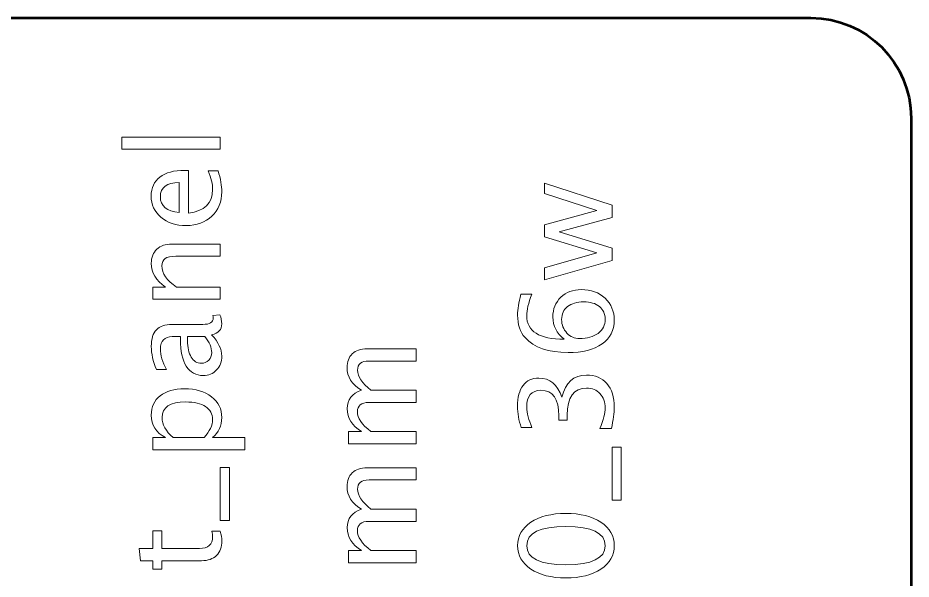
# Model space of a CAD drawing. Header units: centimetres. Extents: x -9.1 to 9.1, y -13.6 to 13.6.
# Drawn here: x -4.6 to -0.15, y 10.753 to 13.55 of the extents above; entities that cross this region are included whole.
import ezdxf

# ---------------------------------------------------------------- set-up
doc = ezdxf.new("R2010")
doc.units = ezdxf.units.CM
doc.header["$MEASUREMENT"] = 0
doc.layers.add('Layer 1', color=7, linetype='Continuous')

msp = doc.modelspace()

# ---------------------------------------------------------------- linework, layer by layer
at = {"layer": 'Layer 1', "lineweight": 53}
msp.add_open_spline([(-9.05, 13.05), (-9.05, 13.05), (-9.05, 0.65), (-9.05, 0.65), (-9.05, 0.65), (-9.05, 0.37386), (-8.82614, 0.15), (-8.55, 0.15), (-8.55, 0.15), (-8.55, 0.15), (-0.65, 0.15), (-0.65, 0.15), (-0.65, 0.15), (-0.37386, 0.15), (-0.15, 0.37386), (-0.15, 0.65), (-0.15, 0.65), (-0.15, 0.65), (-0.15, 13.05), (-0.15, 13.05), (-0.15, 13.05), (-0.15, 13.32614), (-0.37386, 13.55), (-0.65, 13.55), (-0.65, 13.55), (-0.65, 13.55), (-8.55, 13.55), (-8.55, 13.55), (-8.55, 13.55), (-8.82614, 13.55), (-9.05, 13.32614), (-9.05, 13.05)], degree=3, knots=[0, 0, 0, 0, 0.1111111, 0.1111111, 0.1111111, 0.1111111, 0.2222222, 0.2222222, 0.2222222, 0.2222222, 0.3333333, 0.3333333, 0.3333333, 0.3333333, 0.4444444, 0.4444444, 0.4444444, 0.4444444, 0.5555556, 0.5555556, 0.5555556, 0.5555556, 0.6666667, 0.6666667, 0.6666667, 0.6666667, 0.7777778, 0.7777778, 0.7777778, 0.7777778, 1, 1, 1, 1], dxfattribs=at)
at = {"layer": 'Layer 1', "color": 5, "lineweight": 9}
for points, knots in [([(-3.59174, 12.89514), (-3.59174, 12.89514), (-4.08133, 12.89514), (-4.08133, 12.89514), (-4.08133, 12.89514), (-4.08133, 12.89514), (-4.08133, 12.9561), (-4.08133, 12.9561), (-4.08133, 12.9561), (-4.08133, 12.9561), (-3.59174, 12.9561), (-3.59174, 12.9561), (-3.59174, 12.9561), (-3.59174, 12.9561), (-3.59174, 12.89514), (-3.59174, 12.89514)], [0, 0, 0, 0, 0.2, 0.2, 0.2, 0.2, 0.4, 0.4, 0.4, 0.4, 0.6, 0.6, 0.6, 0.6, 1, 1, 1, 1]), ([(-3.60254, 12.78837), (-3.59026, 12.74741), (-3.58412, 12.71238), (-3.58412, 12.68316), (-3.58412, 12.68316), (-3.58412, 12.63331), (-3.60063, 12.59278), (-3.63354, 12.56155), (-3.63354, 12.56155), (-3.66646, 12.53033), (-3.70911, 12.51467), (-3.7616, 12.51467), (-3.7616, 12.51467), (-3.81251, 12.51467), (-3.85431, 12.52843), (-3.88702, 12.55605), (-3.88702, 12.55605), (-3.91961, 12.58367), (-3.93591, 12.61902), (-3.93591, 12.6621), (-3.93591, 12.6621), (-3.93591, 12.70285), (-3.92141, 12.73439), (-3.89241, 12.75662), (-3.89241, 12.75662), (-3.86341, 12.77884), (-3.82235, 12.78995), (-3.76912, 12.78995), (-3.76912, 12.78995), (-3.76912, 12.78995), (-3.75049, 12.78964), (-3.75049, 12.78964), (-3.75049, 12.78964), (-3.75049, 12.78964), (-3.75049, 12.5769), (-3.75049, 12.5769), (-3.75049, 12.5769), (-3.67006, 12.58579), (-3.62984, 12.62505), (-3.62984, 12.69459), (-3.62984, 12.69459), (-3.62984, 12.7201), (-3.63704, 12.75132), (-3.65143, 12.78837), (-3.65143, 12.78837), (-3.65143, 12.78837), (-3.60254, 12.78837), (-3.60254, 12.78837)], [0, 0, 0, 0, 0.0769231, 0.0769231, 0.0769231, 0.0769231, 0.1538462, 0.1538462, 0.1538462, 0.1538462, 0.2307692, 0.2307692, 0.2307692, 0.2307692, 0.3076923, 0.3076923, 0.3076923, 0.3076923, 0.3846154, 0.3846154, 0.3846154, 0.3846154, 0.4615385, 0.4615385, 0.4615385, 0.4615385, 0.5384615, 0.5384615, 0.5384615, 0.5384615, 0.6153846, 0.6153846, 0.6153846, 0.6153846, 0.6923077, 0.6923077, 0.6923077, 0.6923077, 0.7692308, 0.7692308, 0.7692308, 0.7692308, 0.8461538, 0.8461538, 0.8461538, 0.8461538, 1, 1, 1, 1]), ([(-3.79621, 12.58008), (-3.79621, 12.58008), (-3.79621, 12.72868), (-3.79621, 12.72868), (-3.79621, 12.72868), (-3.85886, 12.72868), (-3.89019, 12.70529), (-3.89019, 12.6586), (-3.89019, 12.6586), (-3.89019, 12.61161), (-3.85886, 12.58547), (-3.79621, 12.58008)], [0, 0, 0, 0, 0.25, 0.25, 0.25, 0.25, 0.5, 0.5, 0.5, 0.5, 1, 1, 1, 1]), ([(-1.64018, 12.3412), (-1.64018, 12.3412), (-1.97673, 12.24468), (-1.97673, 12.24468), (-1.97673, 12.24468), (-1.97673, 12.24468), (-1.97673, 12.30416), (-1.97673, 12.30416), (-1.97673, 12.30416), (-1.97673, 12.30416), (-1.71543, 12.37814), (-1.71543, 12.37814), (-1.71543, 12.37814), (-1.71543, 12.37814), (-1.97673, 12.45793), (-1.97673, 12.45793), (-1.97673, 12.45793), (-1.97673, 12.45793), (-1.97673, 12.5189), (-1.97673, 12.5189), (-1.97673, 12.5189), (-1.97673, 12.5189), (-1.71585, 12.58907), (-1.71585, 12.58907), (-1.71585, 12.58907), (-1.71585, 12.58907), (-1.97673, 12.67395), (-1.97673, 12.67395), (-1.97673, 12.67395), (-1.97673, 12.67395), (-1.97673, 12.72602), (-1.97673, 12.72602), (-1.97673, 12.72602), (-1.97673, 12.72602), (-1.64018, 12.61617), (-1.64018, 12.61617), (-1.64018, 12.61617), (-1.64018, 12.61617), (-1.64018, 12.55521), (-1.64018, 12.55521), (-1.64018, 12.55521), (-1.64018, 12.55521), (-1.90265, 12.48303), (-1.90265, 12.48303), (-1.90265, 12.48303), (-1.90265, 12.48303), (-1.64018, 12.40216), (-1.64018, 12.40216), (-1.64018, 12.40216), (-1.64018, 12.40216), (-1.64018, 12.3412), (-1.64018, 12.3412)], [0, 0, 0, 0, 0.0714286, 0.0714286, 0.0714286, 0.0714286, 0.1428571, 0.1428571, 0.1428571, 0.1428571, 0.2142857, 0.2142857, 0.2142857, 0.2142857, 0.2857143, 0.2857143, 0.2857143, 0.2857143, 0.3571429, 0.3571429, 0.3571429, 0.3571429, 0.4285714, 0.4285714, 0.4285714, 0.4285714, 0.5, 0.5, 0.5, 0.5, 0.5714286, 0.5714286, 0.5714286, 0.5714286, 0.6428571, 0.6428571, 0.6428571, 0.6428571, 0.7142857, 0.7142857, 0.7142857, 0.7142857, 0.7857143, 0.7857143, 0.7857143, 0.7857143, 0.8571429, 0.8571429, 0.8571429, 0.8571429, 1, 1, 1, 1]), ([(-3.59174, 12.14722), (-3.59174, 12.14722), (-3.92829, 12.14722), (-3.92829, 12.14722), (-3.92829, 12.14722), (-3.92829, 12.14722), (-3.92829, 12.20818), (-3.92829, 12.20818), (-3.92829, 12.20818), (-3.92829, 12.20818), (-3.86468, 12.20818), (-3.86468, 12.20818), (-3.86468, 12.20818), (-3.91178, 12.24046), (-3.93528, 12.28004), (-3.93528, 12.32683), (-3.93528, 12.32683), (-3.93528, 12.35625), (-3.92607, 12.37964), (-3.90755, 12.39689), (-3.90755, 12.39689), (-3.88913, 12.41414), (-3.86426, 12.42282), (-3.83315, 12.42282), (-3.83315, 12.42282), (-3.83315, 12.42282), (-3.59174, 12.42282), (-3.59174, 12.42282), (-3.59174, 12.42282), (-3.59174, 12.42282), (-3.59174, 12.36186), (-3.59174, 12.36186), (-3.59174, 12.36186), (-3.59174, 12.36186), (-3.81325, 12.36186), (-3.81325, 12.36186), (-3.81325, 12.36186), (-3.83823, 12.36186), (-3.85601, 12.35816), (-3.86659, 12.35085), (-3.86659, 12.35085), (-3.87728, 12.34345), (-3.88257, 12.33127), (-3.88257, 12.31424), (-3.88257, 12.31424), (-3.88257, 12.27676), (-3.85812, 12.24141), (-3.80923, 12.20818), (-3.80923, 12.20818), (-3.80923, 12.20818), (-3.59174, 12.20818), (-3.59174, 12.20818), (-3.59174, 12.20818), (-3.59174, 12.20818), (-3.59174, 12.14722), (-3.59174, 12.14722)], [0, 0, 0, 0, 0.0666667, 0.0666667, 0.0666667, 0.0666667, 0.1333333, 0.1333333, 0.1333333, 0.1333333, 0.2, 0.2, 0.2, 0.2, 0.2666667, 0.2666667, 0.2666667, 0.2666667, 0.3333333, 0.3333333, 0.3333333, 0.3333333, 0.4, 0.4, 0.4, 0.4, 0.4666667, 0.4666667, 0.4666667, 0.4666667, 0.5333333, 0.5333333, 0.5333333, 0.5333333, 0.6, 0.6, 0.6, 0.6, 0.6666667, 0.6666667, 0.6666667, 0.6666667, 0.7333333, 0.7333333, 0.7333333, 0.7333333, 0.8, 0.8, 0.8, 0.8, 0.8666667, 0.8666667, 0.8666667, 0.8666667, 1, 1, 1, 1]), ([(-1.87809, 11.94856), (-1.91588, 11.97777), (-1.93482, 12.01449), (-1.93482, 12.05874), (-1.93482, 12.05874), (-1.93482, 12.09885), (-1.92159, 12.13166), (-1.89503, 12.15727), (-1.89503, 12.15727), (-1.86846, 12.18278), (-1.83438, 12.19559), (-1.79279, 12.19559), (-1.79279, 12.19559), (-1.74506, 12.19559), (-1.7058, 12.1813), (-1.675, 12.15262), (-1.675, 12.15262), (-1.6442, 12.12394), (-1.62875, 12.08753), (-1.62875, 12.04318), (-1.62875, 12.04318), (-1.62875, 11.9928), (-1.64918, 11.95322), (-1.68992, 11.92475), (-1.68992, 11.92475), (-1.73077, 11.89617), (-1.78729, 11.88189), (-1.85936, 11.88189), (-1.85936, 11.88189), (-1.95652, 11.88189), (-2.02774, 11.90686), (-2.07325, 11.95671), (-2.07325, 11.95671), (-2.09823, 11.9838), (-2.11072, 12.02127), (-2.11072, 12.06901), (-2.11072, 12.06901), (-2.11072, 12.09674), (-2.105, 12.13113), (-2.09357, 12.17209), (-2.09357, 12.17209), (-2.09357, 12.17209), (-2.04023, 12.17209), (-2.04023, 12.17209), (-2.04023, 12.17209), (-2.05674, 12.1288), (-2.065, 12.09324), (-2.065, 12.0653), (-2.065, 12.0653), (-2.065, 11.98751), (-2.00266, 11.94856), (-1.87809, 11.94856)], [0, 0, 0, 0, 0.0714286, 0.0714286, 0.0714286, 0.0714286, 0.1428571, 0.1428571, 0.1428571, 0.1428571, 0.2142857, 0.2142857, 0.2142857, 0.2142857, 0.2857143, 0.2857143, 0.2857143, 0.2857143, 0.3571429, 0.3571429, 0.3571429, 0.3571429, 0.4285714, 0.4285714, 0.4285714, 0.4285714, 0.5, 0.5, 0.5, 0.5, 0.5714286, 0.5714286, 0.5714286, 0.5714286, 0.6428571, 0.6428571, 0.6428571, 0.6428571, 0.7142857, 0.7142857, 0.7142857, 0.7142857, 0.7857143, 0.7857143, 0.7857143, 0.7857143, 0.8571429, 0.8571429, 0.8571429, 0.8571429, 1, 1, 1, 1]), ([(-1.78073, 12.13463), (-1.8147, 12.13463), (-1.84158, 12.12679), (-1.86137, 12.11102), (-1.86137, 12.11102), (-1.88116, 12.09526), (-1.89101, 12.07367), (-1.89101, 12.04624), (-1.89101, 12.04624), (-1.89101, 12.0201), (-1.88233, 11.99777), (-1.86486, 11.97915), (-1.86486, 11.97915), (-1.84751, 11.96041), (-1.82655, 11.9511), (-1.80211, 11.9511), (-1.80211, 11.9511), (-1.76358, 11.9511), (-1.73268, 11.95999), (-1.7094, 11.97766), (-1.7094, 11.97766), (-1.68611, 11.99544), (-1.67447, 12.01894), (-1.67447, 12.04815), (-1.67447, 12.04815), (-1.67447, 12.07472), (-1.684, 12.09578), (-1.70305, 12.11134), (-1.70305, 12.11134), (-1.7221, 12.1269), (-1.74802, 12.13463), (-1.78073, 12.13463)], [0, 0, 0, 0, 0.1111111, 0.1111111, 0.1111111, 0.1111111, 0.2222222, 0.2222222, 0.2222222, 0.2222222, 0.3333333, 0.3333333, 0.3333333, 0.3333333, 0.4444444, 0.4444444, 0.4444444, 0.4444444, 0.5555556, 0.5555556, 0.5555556, 0.5555556, 0.6666667, 0.6666667, 0.6666667, 0.6666667, 0.7777778, 0.7777778, 0.7777778, 0.7777778, 1, 1, 1, 1]), ([(-3.6346, 11.97006), (-3.60095, 11.93343), (-3.58412, 11.89819), (-3.58412, 11.86432), (-3.58412, 11.86432), (-3.58412, 11.83649), (-3.5928, 11.81331), (-3.61026, 11.795), (-3.61026, 11.795), (-3.62772, 11.77659), (-3.64974, 11.76738), (-3.6763, 11.76738), (-3.6763, 11.76738), (-3.71303, 11.76738), (-3.74128, 11.78283), (-3.76097, 11.81374), (-3.76097, 11.81374), (-3.78065, 11.84464), (-3.7905, 11.88898), (-3.7905, 11.94677), (-3.7905, 11.94677), (-3.7905, 11.94677), (-3.7905, 11.96107), (-3.7905, 11.96107), (-3.7905, 11.96107), (-3.7905, 11.96107), (-3.83103, 11.96107), (-3.83103, 11.96107), (-3.83103, 11.96107), (-3.87008, 11.96107), (-3.88956, 11.94074), (-3.88956, 11.89999), (-3.88956, 11.89999), (-3.88956, 11.86845), (-3.87961, 11.83395), (-3.85971, 11.79659), (-3.85971, 11.79659), (-3.85971, 11.79659), (-3.90988, 11.79659), (-3.90988, 11.79659), (-3.90988, 11.79659), (-3.92681, 11.83765), (-3.93528, 11.87639), (-3.93528, 11.91269), (-3.93528, 11.91269), (-3.93528, 11.95005), (-3.92681, 11.97768), (-3.90977, 11.99536), (-3.90977, 11.99536), (-3.89273, 12.01314), (-3.86648, 12.02203), (-3.83103, 12.02203), (-3.83103, 12.02203), (-3.83103, 12.02203), (-3.67895, 12.02203), (-3.67895, 12.02203), (-3.67895, 12.02203), (-3.64413, 12.02203), (-3.62667, 12.03271), (-3.62667, 12.0542), (-3.62667, 12.0542), (-3.62667, 12.05684), (-3.62709, 12.06076), (-3.62794, 12.06595), (-3.62794, 12.06595), (-3.62794, 12.06595), (-3.59407, 12.07029), (-3.59407, 12.07029), (-3.59407, 12.07029), (-3.5874, 12.05642), (-3.58412, 12.04118), (-3.58412, 12.02446), (-3.58412, 12.02446), (-3.58412, 11.99599), (-3.60095, 11.97789), (-3.6346, 11.97006)], [0, 0, 0, 0, 0.05, 0.05, 0.05, 0.05, 0.1, 0.1, 0.1, 0.1, 0.15, 0.15, 0.15, 0.15, 0.2, 0.2, 0.2, 0.2, 0.25, 0.25, 0.25, 0.25, 0.3, 0.3, 0.3, 0.3, 0.35, 0.35, 0.35, 0.35, 0.4, 0.4, 0.4, 0.4, 0.45, 0.45, 0.45, 0.45, 0.5, 0.5, 0.5, 0.5, 0.55, 0.55, 0.55, 0.55, 0.6, 0.6, 0.6, 0.6, 0.65, 0.65, 0.65, 0.65, 0.7, 0.7, 0.7, 0.7, 0.75, 0.75, 0.75, 0.75, 0.8, 0.8, 0.8, 0.8, 0.85, 0.85, 0.85, 0.85, 0.9, 0.9, 0.9, 0.9, 1, 1, 1, 1]), ([(-3.66783, 11.96107), (-3.66783, 11.96107), (-3.7543, 11.96107), (-3.7543, 11.96107), (-3.7543, 11.96107), (-3.7543, 11.96107), (-3.75494, 11.94148), (-3.75494, 11.94148), (-3.75494, 11.94148), (-3.75494, 11.90761), (-3.74869, 11.8803), (-3.7362, 11.85946), (-3.7362, 11.85946), (-3.72361, 11.83871), (-3.70699, 11.82834), (-3.68625, 11.82834), (-3.68625, 11.82834), (-3.67175, 11.82834), (-3.65947, 11.83353), (-3.64942, 11.84379), (-3.64942, 11.84379), (-3.63937, 11.85416), (-3.63429, 11.86676), (-3.63429, 11.88168), (-3.63429, 11.88168), (-3.63429, 11.90708), (-3.6455, 11.93354), (-3.66783, 11.96107)], [0, 0, 0, 0, 0.125, 0.125, 0.125, 0.125, 0.25, 0.25, 0.25, 0.25, 0.375, 0.375, 0.375, 0.375, 0.5, 0.5, 0.5, 0.5, 0.625, 0.625, 0.625, 0.625, 0.75, 0.75, 0.75, 0.75, 1, 1, 1, 1]), ([(-2.61596, 11.42683), (-2.61596, 11.42683), (-2.95251, 11.42683), (-2.95251, 11.42683), (-2.95251, 11.42683), (-2.95251, 11.42683), (-2.95251, 11.48779), (-2.95251, 11.48779), (-2.95251, 11.48779), (-2.95251, 11.48779), (-2.8889, 11.48779), (-2.8889, 11.48779), (-2.8889, 11.48779), (-2.936, 11.51753), (-2.9595, 11.55563), (-2.9595, 11.60231), (-2.9595, 11.60231), (-2.9595, 11.64729), (-2.936, 11.67788), (-2.8889, 11.69418), (-2.8889, 11.69418), (-2.93642, 11.72307), (-2.96013, 11.76074), (-2.96013, 11.80699), (-2.96013, 11.80699), (-2.96013, 11.83652), (-2.95145, 11.85949), (-2.93399, 11.87589), (-2.93399, 11.87589), (-2.91653, 11.8923), (-2.89208, 11.90055), (-2.86065, 11.90055), (-2.86065, 11.90055), (-2.86065, 11.90055), (-2.61596, 11.90055), (-2.61596, 11.90055), (-2.61596, 11.90055), (-2.61596, 11.90055), (-2.61596, 11.83959), (-2.61596, 11.83959), (-2.61596, 11.83959), (-2.61596, 11.83959), (-2.85059, 11.83959), (-2.85059, 11.83959), (-2.85059, 11.83959), (-2.8889, 11.83959), (-2.90806, 11.82435), (-2.90806, 11.79387), (-2.90806, 11.79387), (-2.90806, 11.76223), (-2.88573, 11.72899), (-2.84096, 11.69418), (-2.84096, 11.69418), (-2.84096, 11.69418), (-2.61596, 11.69418), (-2.61596, 11.69418), (-2.61596, 11.69418), (-2.61596, 11.69418), (-2.61596, 11.63322), (-2.61596, 11.63322), (-2.61596, 11.63322), (-2.61596, 11.63322), (-2.8508, 11.63322), (-2.8508, 11.63322), (-2.8508, 11.63322), (-2.88943, 11.63322), (-2.9087, 11.61776), (-2.9087, 11.58675), (-2.9087, 11.58675), (-2.9087, 11.55595), (-2.88626, 11.52293), (-2.84128, 11.48779), (-2.84128, 11.48779), (-2.84128, 11.48779), (-2.61596, 11.48779), (-2.61596, 11.48779), (-2.61596, 11.48779), (-2.61596, 11.48779), (-2.61596, 11.42683), (-2.61596, 11.42683)], [0, 0, 0, 0, 0.047619, 0.047619, 0.047619, 0.047619, 0.0952381, 0.0952381, 0.0952381, 0.0952381, 0.1428571, 0.1428571, 0.1428571, 0.1428571, 0.1904762, 0.1904762, 0.1904762, 0.1904762, 0.2380952, 0.2380952, 0.2380952, 0.2380952, 0.2857143, 0.2857143, 0.2857143, 0.2857143, 0.3333333, 0.3333333, 0.3333333, 0.3333333, 0.3809524, 0.3809524, 0.3809524, 0.3809524, 0.4285714, 0.4285714, 0.4285714, 0.4285714, 0.4761905, 0.4761905, 0.4761905, 0.4761905, 0.5238095, 0.5238095, 0.5238095, 0.5238095, 0.5714286, 0.5714286, 0.5714286, 0.5714286, 0.6190476, 0.6190476, 0.6190476, 0.6190476, 0.6666667, 0.6666667, 0.6666667, 0.6666667, 0.7142857, 0.7142857, 0.7142857, 0.7142857, 0.7619048, 0.7619048, 0.7619048, 0.7619048, 0.8095238, 0.8095238, 0.8095238, 0.8095238, 0.8571429, 0.8571429, 0.8571429, 0.8571429, 0.9047619, 0.9047619, 0.9047619, 0.9047619, 1, 1, 1, 1]), ([(-1.64336, 11.50257), (-1.64336, 11.50257), (-1.70051, 11.50257), (-1.70051, 11.50257), (-1.70051, 11.50257), (-1.68315, 11.54617), (-1.67447, 11.58036), (-1.67447, 11.60544), (-1.67447, 11.60544), (-1.67447, 11.63497), (-1.68294, 11.65879), (-1.69998, 11.6771), (-1.69998, 11.6771), (-1.71702, 11.69541), (-1.73924, 11.70451), (-1.76655, 11.70451), (-1.76655, 11.70451), (-1.83132, 11.70451), (-1.8637, 11.65943), (-1.8637, 11.56925), (-1.8637, 11.56925), (-1.8637, 11.56925), (-1.8637, 11.54512), (-1.8637, 11.54512), (-1.8637, 11.54512), (-1.8637, 11.54512), (-1.90466, 11.54512), (-1.90466, 11.54512), (-1.90466, 11.54512), (-1.90466, 11.54512), (-1.90498, 11.56649), (-1.90498, 11.56649), (-1.90498, 11.56649), (-1.90498, 11.65127), (-1.93482, 11.69372), (-1.99462, 11.69372), (-1.99462, 11.69372), (-2.0415, 11.69372), (-2.065, 11.66556), (-2.065, 11.60936), (-2.065, 11.60936), (-2.065, 11.57919), (-2.05632, 11.54575), (-2.03896, 11.50892), (-2.03896, 11.50892), (-2.03896, 11.50892), (-2.0923, 11.50892), (-2.0923, 11.50892), (-2.0923, 11.50892), (-2.10458, 11.54501), (-2.11072, 11.57983), (-2.11072, 11.61327), (-2.11072, 11.61327), (-2.11072, 11.65879), (-2.10161, 11.69382), (-2.08341, 11.71816), (-2.08341, 11.71816), (-2.06531, 11.7425), (-2.03896, 11.75468), (-2.00446, 11.75468), (-2.00446, 11.75468), (-1.95059, 11.75468), (-1.91217, 11.72282), (-1.88931, 11.659), (-1.88931, 11.659), (-1.87206, 11.73298), (-1.83153, 11.76992), (-1.7675, 11.76992), (-1.7675, 11.76992), (-1.72432, 11.76992), (-1.69035, 11.75563), (-1.66569, 11.72716), (-1.66569, 11.72716), (-1.64103, 11.69869), (-1.62875, 11.65953), (-1.62875, 11.60978), (-1.62875, 11.60978), (-1.62875, 11.58142), (-1.63362, 11.54575), (-1.64336, 11.50257)], [0, 0, 0, 0, 0.047619, 0.047619, 0.047619, 0.047619, 0.0952381, 0.0952381, 0.0952381, 0.0952381, 0.1428571, 0.1428571, 0.1428571, 0.1428571, 0.1904762, 0.1904762, 0.1904762, 0.1904762, 0.2380952, 0.2380952, 0.2380952, 0.2380952, 0.2857143, 0.2857143, 0.2857143, 0.2857143, 0.3333333, 0.3333333, 0.3333333, 0.3333333, 0.3809524, 0.3809524, 0.3809524, 0.3809524, 0.4285714, 0.4285714, 0.4285714, 0.4285714, 0.4761905, 0.4761905, 0.4761905, 0.4761905, 0.5238095, 0.5238095, 0.5238095, 0.5238095, 0.5714286, 0.5714286, 0.5714286, 0.5714286, 0.6190476, 0.6190476, 0.6190476, 0.6190476, 0.6666667, 0.6666667, 0.6666667, 0.6666667, 0.7142857, 0.7142857, 0.7142857, 0.7142857, 0.7619048, 0.7619048, 0.7619048, 0.7619048, 0.8095238, 0.8095238, 0.8095238, 0.8095238, 0.8571429, 0.8571429, 0.8571429, 0.8571429, 0.9047619, 0.9047619, 0.9047619, 0.9047619, 1, 1, 1, 1]), ([(-3.46918, 11.39695), (-3.46918, 11.39695), (-3.92829, 11.39695), (-3.92829, 11.39695), (-3.92829, 11.39695), (-3.92829, 11.39695), (-3.92829, 11.45791), (-3.92829, 11.45791), (-3.92829, 11.45791), (-3.92829, 11.45791), (-3.86468, 11.45791), (-3.86468, 11.45791), (-3.86468, 11.45791), (-3.91178, 11.48289), (-3.93528, 11.52046), (-3.93528, 11.57053), (-3.93528, 11.57053), (-3.93528, 11.61106), (-3.92056, 11.64292), (-3.89104, 11.6662), (-3.89104, 11.6662), (-3.86151, 11.68948), (-3.82119, 11.70113), (-3.77007, 11.70113), (-3.77007, 11.70113), (-3.7144, 11.70113), (-3.66942, 11.6879), (-3.63534, 11.66154), (-3.63534, 11.66154), (-3.60116, 11.63519), (-3.58412, 11.60048), (-3.58412, 11.55751), (-3.58412, 11.55751), (-3.58412, 11.5176), (-3.59936, 11.48437), (-3.62995, 11.45791), (-3.62995, 11.45791), (-3.62995, 11.45791), (-3.46918, 11.45791), (-3.46918, 11.45791), (-3.46918, 11.45791), (-3.46918, 11.45791), (-3.46918, 11.39695), (-3.46918, 11.39695)], [0, 0, 0, 0, 0.0833333, 0.0833333, 0.0833333, 0.0833333, 0.1666667, 0.1666667, 0.1666667, 0.1666667, 0.25, 0.25, 0.25, 0.25, 0.3333333, 0.3333333, 0.3333333, 0.3333333, 0.4166667, 0.4166667, 0.4166667, 0.4166667, 0.5, 0.5, 0.5, 0.5, 0.5833333, 0.5833333, 0.5833333, 0.5833333, 0.6666667, 0.6666667, 0.6666667, 0.6666667, 0.75, 0.75, 0.75, 0.75, 0.8333333, 0.8333333, 0.8333333, 0.8333333, 1, 1, 1, 1]), ([(-3.67196, 11.45791), (-3.64392, 11.48934), (-3.62984, 11.51929), (-3.62984, 11.54776), (-3.62984, 11.54776), (-3.62984, 11.57582), (-3.64159, 11.59751), (-3.66498, 11.61275), (-3.66498, 11.61275), (-3.68837, 11.6281), (-3.72128, 11.63572), (-3.76383, 11.63572), (-3.76383, 11.63572), (-3.84257, 11.63572), (-3.88194, 11.60969), (-3.88194, 11.55762), (-3.88194, 11.55762), (-3.88194, 11.52353), (-3.86352, 11.4903), (-3.82658, 11.45791), (-3.82658, 11.45791), (-3.82658, 11.45791), (-3.67196, 11.45791), (-3.67196, 11.45791)], [0, 0, 0, 0, 0.1428571, 0.1428571, 0.1428571, 0.1428571, 0.2857143, 0.2857143, 0.2857143, 0.2857143, 0.4285714, 0.4285714, 0.4285714, 0.4285714, 0.5714286, 0.5714286, 0.5714286, 0.5714286, 0.7142857, 0.7142857, 0.7142857, 0.7142857, 1, 1, 1, 1]), ([(-1.59446, 11.14697), (-1.59446, 11.14697), (-1.64018, 11.14697), (-1.64018, 11.14697), (-1.64018, 11.14697), (-1.64018, 11.14697), (-1.64018, 11.41114), (-1.64018, 11.41114), (-1.64018, 11.41114), (-1.64018, 11.41114), (-1.59446, 11.41114), (-1.59446, 11.41114), (-1.59446, 11.41114), (-1.59446, 11.41114), (-1.59446, 11.14697), (-1.59446, 11.14697)], [0, 0, 0, 0, 0.2, 0.2, 0.2, 0.2, 0.4, 0.4, 0.4, 0.4, 0.6, 0.6, 0.6, 0.6, 1, 1, 1, 1]), ([(-3.54602, 11.04516), (-3.54602, 11.04516), (-3.59174, 11.04516), (-3.59174, 11.04516), (-3.59174, 11.04516), (-3.59174, 11.04516), (-3.59174, 11.30933), (-3.59174, 11.30933), (-3.59174, 11.30933), (-3.59174, 11.30933), (-3.54602, 11.30933), (-3.54602, 11.30933), (-3.54602, 11.30933), (-3.54602, 11.30933), (-3.54602, 11.04516), (-3.54602, 11.04516)], [0, 0, 0, 0, 0.2, 0.2, 0.2, 0.2, 0.4, 0.4, 0.4, 0.4, 0.6, 0.6, 0.6, 0.6, 1, 1, 1, 1]), ([(-2.61596, 10.83395), (-2.61596, 10.83395), (-2.95251, 10.83395), (-2.95251, 10.83395), (-2.95251, 10.83395), (-2.95251, 10.83395), (-2.95251, 10.89491), (-2.95251, 10.89491), (-2.95251, 10.89491), (-2.95251, 10.89491), (-2.8889, 10.89491), (-2.8889, 10.89491), (-2.8889, 10.89491), (-2.936, 10.92465), (-2.9595, 10.96275), (-2.9595, 11.00943), (-2.9595, 11.00943), (-2.9595, 11.05441), (-2.936, 11.085), (-2.8889, 11.1013), (-2.8889, 11.1013), (-2.93642, 11.13019), (-2.96013, 11.16786), (-2.96013, 11.21411), (-2.96013, 11.21411), (-2.96013, 11.24364), (-2.95145, 11.26661), (-2.93399, 11.28301), (-2.93399, 11.28301), (-2.91653, 11.29942), (-2.89208, 11.30767), (-2.86065, 11.30767), (-2.86065, 11.30767), (-2.86065, 11.30767), (-2.61596, 11.30767), (-2.61596, 11.30767), (-2.61596, 11.30767), (-2.61596, 11.30767), (-2.61596, 11.24671), (-2.61596, 11.24671), (-2.61596, 11.24671), (-2.61596, 11.24671), (-2.85059, 11.24671), (-2.85059, 11.24671), (-2.85059, 11.24671), (-2.8889, 11.24671), (-2.90806, 11.23147), (-2.90806, 11.20099), (-2.90806, 11.20099), (-2.90806, 11.16935), (-2.88573, 11.13611), (-2.84096, 11.1013), (-2.84096, 11.1013), (-2.84096, 11.1013), (-2.61596, 11.1013), (-2.61596, 11.1013), (-2.61596, 11.1013), (-2.61596, 11.1013), (-2.61596, 11.04034), (-2.61596, 11.04034), (-2.61596, 11.04034), (-2.61596, 11.04034), (-2.8508, 11.04034), (-2.8508, 11.04034), (-2.8508, 11.04034), (-2.88943, 11.04034), (-2.9087, 11.02488), (-2.9087, 10.99387), (-2.9087, 10.99387), (-2.9087, 10.96307), (-2.88626, 10.93005), (-2.84128, 10.89491), (-2.84128, 10.89491), (-2.84128, 10.89491), (-2.61596, 10.89491), (-2.61596, 10.89491), (-2.61596, 10.89491), (-2.61596, 10.89491), (-2.61596, 10.83395), (-2.61596, 10.83395)], [0, 0, 0, 0, 0.047619, 0.047619, 0.047619, 0.047619, 0.0952381, 0.0952381, 0.0952381, 0.0952381, 0.1428571, 0.1428571, 0.1428571, 0.1428571, 0.1904762, 0.1904762, 0.1904762, 0.1904762, 0.2380952, 0.2380952, 0.2380952, 0.2380952, 0.2857143, 0.2857143, 0.2857143, 0.2857143, 0.3333333, 0.3333333, 0.3333333, 0.3333333, 0.3809524, 0.3809524, 0.3809524, 0.3809524, 0.4285714, 0.4285714, 0.4285714, 0.4285714, 0.4761905, 0.4761905, 0.4761905, 0.4761905, 0.5238095, 0.5238095, 0.5238095, 0.5238095, 0.5714286, 0.5714286, 0.5714286, 0.5714286, 0.6190476, 0.6190476, 0.6190476, 0.6190476, 0.6666667, 0.6666667, 0.6666667, 0.6666667, 0.7142857, 0.7142857, 0.7142857, 0.7142857, 0.7619048, 0.7619048, 0.7619048, 0.7619048, 0.8095238, 0.8095238, 0.8095238, 0.8095238, 0.8571429, 0.8571429, 0.8571429, 0.8571429, 0.9047619, 0.9047619, 0.9047619, 0.9047619, 1, 1, 1, 1]), ([(-1.62875, 10.91943), (-1.62875, 10.87128), (-1.65087, 10.83244), (-1.695, 10.80301), (-1.695, 10.80301), (-1.73913, 10.77349), (-1.79734, 10.75878), (-1.86973, 10.75878), (-1.86973, 10.75878), (-1.94212, 10.75878), (-2.00033, 10.77349), (-2.04446, 10.80301), (-2.04446, 10.80301), (-2.0886, 10.83244), (-2.11072, 10.87128), (-2.11072, 10.91943), (-2.11072, 10.91943), (-2.11072, 10.96781), (-2.0887, 11.00665), (-2.04468, 11.03607), (-2.04468, 11.03607), (-2.00065, 11.06538), (-1.94233, 11.0801), (-1.86973, 11.0801), (-1.86973, 11.0801), (-1.79734, 11.0801), (-1.73913, 11.06538), (-1.695, 11.03607), (-1.695, 11.03607), (-1.65087, 11.00665), (-1.62875, 10.96781), (-1.62875, 10.91943)], [0, 0, 0, 0, 0.1111111, 0.1111111, 0.1111111, 0.1111111, 0.2222222, 0.2222222, 0.2222222, 0.2222222, 0.3333333, 0.3333333, 0.3333333, 0.3333333, 0.4444444, 0.4444444, 0.4444444, 0.4444444, 0.5555556, 0.5555556, 0.5555556, 0.5555556, 0.6666667, 0.6666667, 0.6666667, 0.6666667, 0.7777778, 0.7777778, 0.7777778, 0.7777778, 1, 1, 1, 1]), ([(-3.59185, 10.99246), (-3.58666, 10.97362), (-3.58412, 10.95721), (-3.58412, 10.94335), (-3.58412, 10.94335), (-3.58412, 10.91223), (-3.59301, 10.888), (-3.61079, 10.87064), (-3.61079, 10.87064), (-3.62857, 10.85318), (-3.65323, 10.8445), (-3.68487, 10.8445), (-3.68487, 10.8445), (-3.68487, 10.8445), (-3.88257, 10.8445), (-3.88257, 10.8445), (-3.88257, 10.8445), (-3.88257, 10.8445), (-3.88257, 10.80238), (-3.88257, 10.80238), (-3.88257, 10.80238), (-3.88257, 10.80238), (-3.92829, 10.80238), (-3.92829, 10.80238), (-3.92829, 10.80238), (-3.92829, 10.80238), (-3.92829, 10.8445), (-3.92829, 10.8445), (-3.92829, 10.8445), (-3.92829, 10.8445), (-3.98914, 10.8445), (-3.98914, 10.8445), (-3.98914, 10.8445), (-3.98914, 10.8445), (-3.99497, 10.90546), (-3.99497, 10.90546), (-3.99497, 10.90546), (-3.99497, 10.90546), (-3.92829, 10.90546), (-3.92829, 10.90546), (-3.92829, 10.90546), (-3.92829, 10.90546), (-3.92829, 10.99373), (-3.92829, 10.99373), (-3.92829, 10.99373), (-3.92829, 10.99373), (-3.88257, 10.99373), (-3.88257, 10.99373), (-3.88257, 10.99373), (-3.88257, 10.99373), (-3.88257, 10.90546), (-3.88257, 10.90546), (-3.88257, 10.90546), (-3.88257, 10.90546), (-3.69588, 10.90546), (-3.69588, 10.90546), (-3.69588, 10.90546), (-3.65185, 10.90546), (-3.62984, 10.92462), (-3.62984, 10.96282), (-3.62984, 10.96282), (-3.62984, 10.97097), (-3.63122, 10.98081), (-3.63386, 10.99246), (-3.63386, 10.99246), (-3.63386, 10.99246), (-3.59185, 10.99246), (-3.59185, 10.99246)], [0, 0, 0, 0, 0.0555556, 0.0555556, 0.0555556, 0.0555556, 0.1111111, 0.1111111, 0.1111111, 0.1111111, 0.1666667, 0.1666667, 0.1666667, 0.1666667, 0.2222222, 0.2222222, 0.2222222, 0.2222222, 0.2777778, 0.2777778, 0.2777778, 0.2777778, 0.3333333, 0.3333333, 0.3333333, 0.3333333, 0.3888889, 0.3888889, 0.3888889, 0.3888889, 0.4444444, 0.4444444, 0.4444444, 0.4444444, 0.5, 0.5, 0.5, 0.5, 0.5555556, 0.5555556, 0.5555556, 0.5555556, 0.6111111, 0.6111111, 0.6111111, 0.6111111, 0.6666667, 0.6666667, 0.6666667, 0.6666667, 0.7222222, 0.7222222, 0.7222222, 0.7222222, 0.7777778, 0.7777778, 0.7777778, 0.7777778, 0.8333333, 0.8333333, 0.8333333, 0.8333333, 0.8888889, 0.8888889, 0.8888889, 0.8888889, 1, 1, 1, 1]), ([(-1.67447, 10.91932), (-1.67447, 10.98294), (-1.73956, 11.01469), (-1.86973, 11.01469), (-1.86973, 11.01469), (-1.99991, 11.01469), (-2.065, 10.98294), (-2.065, 10.91932), (-2.065, 10.91932), (-2.065, 10.85593), (-1.99991, 10.82418), (-1.86973, 10.82418), (-1.86973, 10.82418), (-1.73956, 10.82418), (-1.67447, 10.85593), (-1.67447, 10.91932)], [0, 0, 0, 0, 0.2, 0.2, 0.2, 0.2, 0.4, 0.4, 0.4, 0.4, 0.6, 0.6, 0.6, 0.6, 1, 1, 1, 1])]:
    msp.add_open_spline(points, degree=3, knots=knots, dxfattribs=at)

doc.saveas('drawing.dxf')
